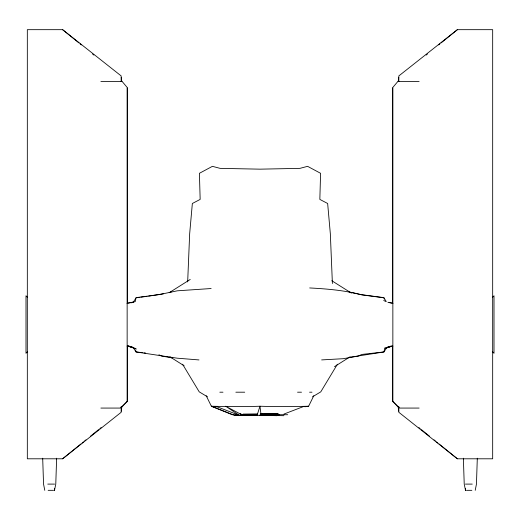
<?xml version="1.0" encoding="UTF-8"?>
<svg xmlns="http://www.w3.org/2000/svg" width="520" height="520" viewBox="0 0 520 520"><rect width="100%" height="100%" fill="white"/><g stroke="black" fill="none" stroke-linecap="round" stroke-linejoin="round"><path stroke-width="0.78" d="M44.779 490.328L43.55 484.101L42.692 458.198M465.504 490.328L465.51 488.703L465.504 490.328L464.224 484.101L463.372 458.198M56.628 458.198L55.777 484.101L54.496 490.328L54.483 488.703L54.496 490.328M477.308 458.198L476.45 484.101L475.222 490.328M187.668 281.925L189.664 233.753L192.348 203.489L200.161 199.407L199.407 173.303L212.414 166.335L220.071 168.357L260 169.162L299.93 168.357L307.587 166.335L320.593 173.303L319.839 199.407L327.652 203.489L330.337 233.753L332.397 283.53M398.704 77.422L398.307 80.931L392.639 87.672L392.639 303.387M121.297 411.197L121.797 407.179L127.361 401.096L127.361 346.353M206.186 395.7L211.367 406.224C227.481 406.601 243.783 406.848 259.974 406.224C276.172 406.776 292.507 406.679 308.627 406.218L313.807 395.7M337.428 364.208L320.781 391.846L312.488 396.844M391.209 345.976L386.809 347.49L383.975 351.956L349.856 357.272M131.014 302.874L133.302 302.172L136.136 297.804M27.631 351.533L26 353.301L26 295.769L27.631 297.538M492.369 297.538L494 295.769L494 353.301L492.369 351.533M426.166 55.075L427.414 54.054M438.653 44.915L439.901 43.895M441.149 42.88L457.379 29.672L492.674 29.672L492.674 458.796L457.379 458.796L398.84 412.288L398.84 406.601M121.16 81.608L121.16 75.92L62.621 29.672L27.326 29.672L27.326 458.796L62.621 458.796L80.918 443.957M82.18 442.929L83.447 441.909M84.708 440.882L85.969 439.862M90.383 436.28L98.585 429.624M99.847 428.603L101.108 427.576M62.621 458.796L121.16 412.288L121.16 406.601M457.379 29.672L398.84 75.92L398.84 81.608M169.202 292.708L190.236 279.448M334.516 366.632L350.116 356.791M283.92 414.076L304.128 406.315M385.262 348.504L391.904 346.021M169.631 292.409L171.158 292.012M386.809 347.49L392.899 346.093M392.541 346.171L384.807 347.9L383.962 351.936L361.777 354.451L358.469 356.025L343.265 358.696L321.639 359.912M127.478 303.167L135.207 301.665L136.038 297.635L159.361 294.567L177.314 290.81L211.133 288.529M127.004 303.322L133.302 302.172M260.786 413.946L262.366 413.679M304.909 406.77L308.627 406.218M217.561 406.607L214.325 406.77L211.367 406.224L234.526 415.298L238.453 414.719L225.608 406.204L242.781 415.298L257.257 414.719L259.974 406.224L261.118 415.298L283.92 415.701M136.916 297.7L139.263 297.382M140.829 297.173L147.082 296.342M148.649 296.133L163.488 293.793M279.604 414.719L261.118 415.298L234.526 415.298M260.786 414.057L278.161 413.654L260.624 413.862M243.087 414.076L257.439 413.901M100.88 81.452L121.862 81.452M398.138 81.452L419.12 81.452M219.817 392.197L222.976 392.197M235.853 392.197L244.725 392.197M297.544 392.197L301.502 392.197M309.569 392.197L311.987 392.197M100.88 408.07L120.335 408.07L127.147 401.654L127.147 87.958M419.12 408.07L399.666 408.07L392.853 401.654L392.853 87.958M262.743 414.719L287.729 414.719M47.755 484.101L54.555 484.101M465.446 484.101L472.245 484.101M48.139 490.328L53.566 490.328M466.434 490.328L471.861 490.328M259.409 415.226L276.913 415.701M309.673 287.95C327.334 288.873 344.91 290.381 361.972 294.886L383.864 297.804L386.295 301.548M198.991 359.931L177.171 358.183L136.026 351.956L133.191 347.49L127.322 345.469M142.376 352.657L136.038 351.936L135.759 350.591M143.962 352.833L145.548 353.015M172.172 357.897L161.531 356.025L158.886 354.763M389.064 302.608L392.997 303.322M348.985 291.967L360.64 294.567L383.962 297.635L384.241 298.974M387.887 302.263L392.522 303.167M127.459 346.171L132.873 347.38M127.101 346.093L133.191 347.49L136.214 349.057L127.361 345.748M215.858 406.322L236.08 414.076M211.367 406.224L232.271 414.719L241.202 415.298L257.822 415.207L242.333 414.719L240.247 413.654M383.715 300.385L385.509 301.457M207.513 396.844L199.219 391.846L182.572 364.208M331.799 280.728L351.475 293.131M169.884 356.791L184.125 365.775M418.893 427.576L420.154 428.603M421.415 429.624L429.618 436.28M434.031 439.862L435.292 440.882M436.553 441.909L437.821 442.929M439.082 443.957L457.379 458.796M62.621 29.672L78.852 42.88M80.1 43.895L81.348 44.915M92.586 54.054L93.834 55.075M398.704 411.197L398.203 407.179L392.639 401.096L392.639 346.353M121.297 77.422L121.693 80.931L127.361 87.672L127.361 303.387"/></g></svg>
